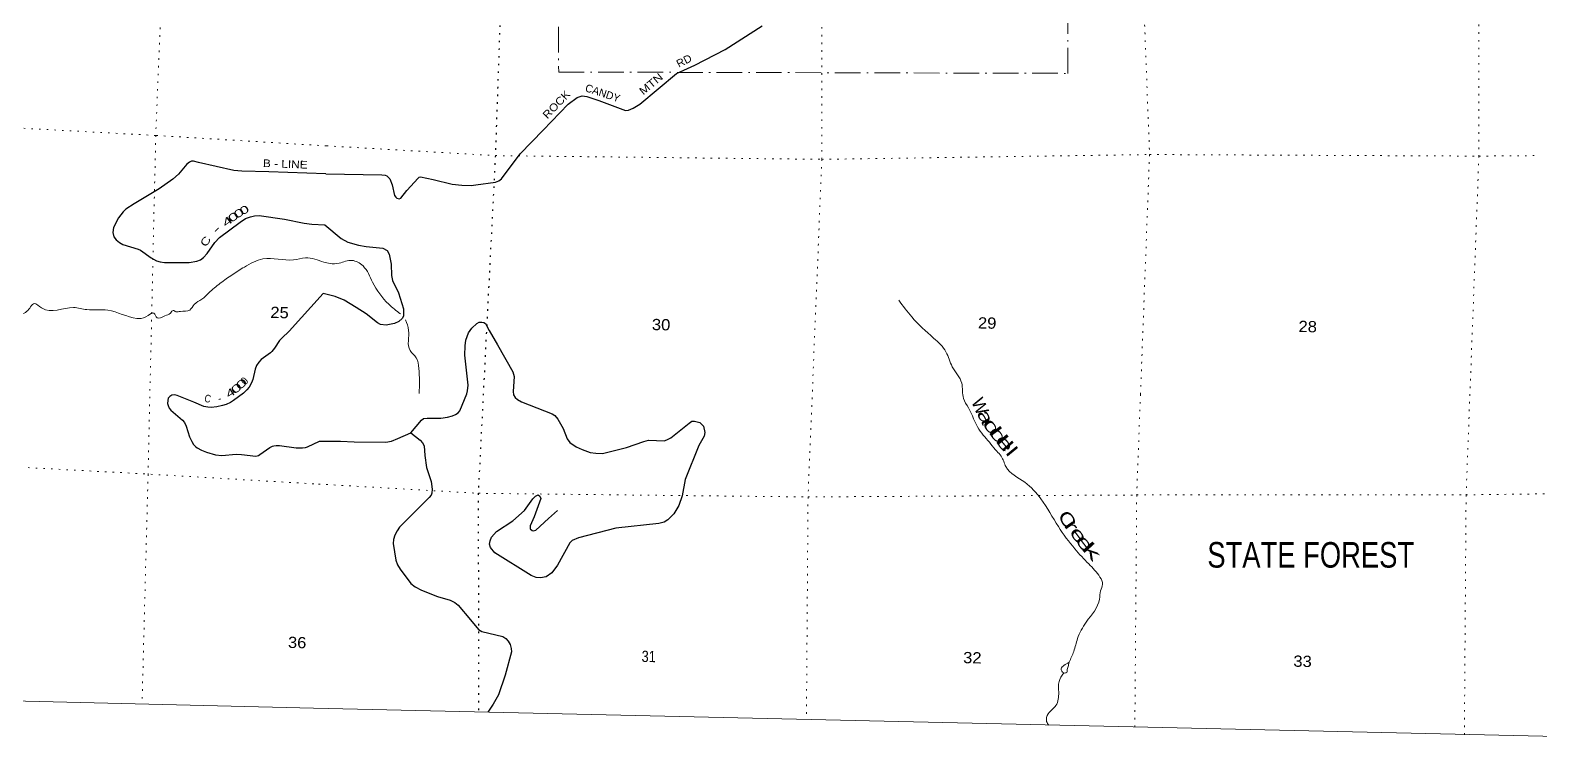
# Model space of a CAD drawing. Header units: feet. Extents: x -751810 to -497223, y -177792 to 12311.
# Drawn here: x -536999 to -513440, y -177792 to -166498 of the extents above; entities that cross this region are included whole.
import ezdxf
from ezdxf.enums import TextEntityAlignment as Align

# ---------------------------------------------------------------- set-up
doc = ezdxf.new("R2010")
doc.units = ezdxf.units.FT
doc.header["$LTSCALE"] = 80
doc.linetypes.add('DOT_DASHED', pattern=[7.7, 5, -1.2, 0.3, -1.2])
doc.linetypes.add('DOTTED', pattern=[1.5, 0.3, -1.2])
for name, color, linetype, lineweight in [('29', 7, 'Continuous', 25), ('39', 7, 'Continuous', 13), ('4', 7, 'Continuous', 13), ('44', 7, 'DOT_DASHED', 13), ('6', 7, 'DOTTED', 25), ('7', 7, 'DOTTED', 13)]:
    doc.layers.add(name, color=color, linetype=linetype, lineweight=lineweight)
doc.layers.add('30', color=7, linetype='Continuous')
doc.layers.add('41', color=7, linetype='Continuous')

msp = doc.modelspace()

# ---------------------------------------------------------------- linework, layer by layer
at = {"layer": '29'}
for points in [[(-532384.98, -168742.38), (-531511.37, -168754.3), (-531459.54, -168762.54), (-531431.28, -168773.16), (-531388.88, -168815.58), (-531350.74, -168911.8), (-531313.69, -169080.13), (-531294.66, -169101.9), (-531275.82, -169117.23), (-531240.73, -169130.68), (-531216.93, -169118.39), (-531119.84, -169001.38), (-530944.48, -168805.23), (-530927.2, -168790.82), (-530908.36, -168787.3), (-530711.57, -168830.4), (-530411.61, -168901.92), (-530265.31, -168915.72), (-530116.91, -168920.44), (-530043.27, -168913.06), (-529737.68, -168869.78), (-529686.77, -168851.31), (-529645.82, -168820.29), (-529351.21, -168428.33), (-528993.2, -168060.42), (-528601.73, -167653.24), (-528461.01, -167550.06), (-528418.61, -167531.21), (-528386.18, -167524.78), (-528310.25, -167531.21), (-528124.39, -167593.13), (-527708.19, -167748.74), (-527660.14, -167748.02), (-527589.47, -167715.03), (-527483.52, -167650.78), (-526914.61, -167174.42), (-526628.42, -167042.06), (-526153.48, -166800.57), (-525575.83, -166431.24)], [(-532384.98, -168742.38), (-533275.99, -168707.69), (-533696.91, -168699.9), (-533819.86, -168688.84), (-534372.56, -168561.06), (-534452.12, -168543.19), (-534484.26, -168543.19), (-534513.68, -168560.2), (-534556.57, -168591.41), (-534684.53, -168743.37), (-534773.49, -168824.46), (-534987.81, -168972.24), (-535377.96, -169206.15), (-535508.61, -169290.58), (-535548.78, -169330.76), (-535622.59, -169429.01), (-535701.43, -169575.87), (-535707.96, -169653.37), (-535693.39, -169724.54), (-535657.24, -169768.74), (-535605.02, -169812.94), (-535554.38, -169843.76), (-535311.77, -169917.42), (-535276.8, -169933.84), (-535112.93, -170050.16), (-535030.58, -170098.24), (-534970.32, -170114.31), (-534901.34, -170121.86), (-534520.27, -170123), (-534399.9, -170102.26), (-534343.66, -170082.16), (-534294.15, -170046.35), (-534239.22, -169985.73), (-534117.7, -169811.07), (-534042.38, -169732.58), (-533721, -169492.9), (-533636.66, -169439.25), (-533560.33, -169411.12), (-533500.08, -169395.05), (-533427.62, -169392.42), (-533027.97, -169446.5), (-532725.38, -169509.29), (-532604.27, -169523.63), (-532403.58, -169538)], [(-532403.58, -169538), (-532147.7, -169747.91), (-532042.56, -169805.29), (-531875.28, -169853.11), (-531753.88, -169874.08), (-531494.86, -169902.05), (-531430.8, -169934.4), (-531396.93, -169991.64), (-531367.68, -170151.67), (-531359.11, -170326.49), (-531343.27, -170402.21), (-531252.69, -170598.34), (-531175.89, -170848.45), (-531172.72, -170962.45), (-531191.83, -170995.92), (-531244.51, -171045.82), (-531316.1, -171077.21), (-531445.14, -171101.12), (-531532.08, -171093.53), (-531578.96, -171067.65), (-531756.5, -170925.58), (-531912.62, -170828.19), (-532099.91, -170713.81), (-532238.51, -170656.43), (-532428.58, -170606.68)], [(-532428.58, -170606.68), (-532957.4, -171193.03), (-533073.25, -171302.69), (-533109.09, -171342.67), (-533187.74, -171461.41), (-533229.1, -171511.51), (-533247.99, -171531.73), (-533394.23, -171638.55), (-533432.78, -171678.4), (-533465.61, -171732.64), (-533487.01, -171786.89), (-533526.57, -171949.79), (-533544.25, -172000.86), (-533582.41, -172067.16), (-533618.57, -172111.36), (-533672.14, -172164.01), (-533827.45, -172280.12), (-533874.65, -172309.25), (-533941.56, -172339.75), (-533997.17, -172357.47), (-534085.55, -172377.56), (-534175.93, -172387.61), (-534227.21, -172384.16), (-534288.41, -172369.53), (-534446.62, -172304.14), (-534706.18, -172198.75), (-534747.71, -172191.11), (-534790.54, -172194.73), (-534820.67, -172212.82), (-534844.77, -172240.94), (-534853.09, -172275.97), (-534854.81, -172325.33), (-534846.78, -172355.46), (-534830.71, -172395.65), (-534805.24, -172428.5), (-534621.83, -172586.51), (-534591.29, -172623), (-534563.58, -172678.93), (-534511.31, -172847.05), (-534478.22, -172917), (-534448.09, -172965.22), (-534421.98, -172993.35), (-534393.86, -173017.46), (-534328, -173054.56), (-534247.23, -173083.76), (-534108.65, -173123.94), (-534009.77, -173133.99), (-533783.26, -173117.91), (-533702.81, -173118.47), (-533475.73, -173144.45), (-533436.79, -173137), (-533414.7, -173122.94), (-533260, -173011.11), (-533219.87, -172990.34), (-533197.77, -172984.31), (-533161.62, -172978.28), (-533107.9, -172982.18), (-532848.84, -173017.31), (-532751.88, -173018.47), (-532701.67, -173010.43), (-532670.85, -172999.34), (-532482.49, -172911.77)], [(-531058.99, -172781.91), (-530890.77, -172584.64), (-530860.68, -172560.26), (-530804.74, -172551.16), (-530590.53, -172554.32), (-530484.52, -172536.82), (-530410.44, -172515.3), (-530362.65, -172496.17), (-530322.03, -172469.88), (-530294.84, -172440.38), (-530183.43, -172172.22), (-530172.26, -172127.8), (-530164.31, -172038.34), (-530217.24, -171568.42), (-530212.1, -171422.7), (-530199.89, -171335.26), (-530159.53, -171221.87), (-530109.44, -171148.63), (-530028.1, -171073.64), (-529992.25, -171056.9), (-529951.38, -171054.69), (-529920.56, -171061.69), (-529894.28, -171078.42), (-529834.51, -171183.13), (-529706.57, -171408.59), (-529468.92, -171829.14), (-529448.05, -171903.92), (-529463.46, -172139.16), (-529454.58, -172188.96), (-529428.3, -172231.99), (-529394.84, -172260.68), (-529329.48, -172300.34), (-528851.7, -172484.01), (-528809.37, -172514.11), (-528763.97, -172569.1), (-528679.67, -172716.85), (-528618.19, -172877.52), (-528575.63, -172933.54), (-528479.59, -173001.84), (-528384, -173044.87), (-528259.74, -173087.91), (-528173.71, -173102.25), (-528067.22, -173104.03), (-527695.62, -173010.5), (-527423.36, -172915.77), (-527347.61, -172898.14), (-527098.03, -172905.68), (-527041.01, -172882.3), (-527001.92, -172860.24), (-526716.68, -172629.14), (-526673, -172602.57), (-526629.98, -172597.79), (-526551.25, -172622.05), (-526524.84, -172645.61), (-526491.38, -172679.08), (-526471.43, -172775.55), (-526481.82, -172836.87), (-526566.53, -172982.19), (-526776.42, -173509.69), (-526826.67, -173764.02), (-526878.51, -173917.53), (-526952.4, -174048.3), (-527045.79, -174142.26), (-527103.14, -174175.73), (-527190.78, -174198.22), (-527857.82, -174268.71), (-528441.35, -174421.99), (-528541.72, -174465.03), (-528576.17, -174498.81), (-528770.4, -174847.49), (-528857.15, -174967.1), (-528947.39, -175031.51), (-529033.99, -175043.61), (-529100.9, -175038.82), (-529178.42, -175010.42), (-529747.53, -174654.78), (-529817.8, -174570.22), (-529832.14, -174517.62), (-529822.26, -174467.18), (-529798.68, -174412.43), (-529723, -174321.11), (-529465.94, -174153.61), (-529285.74, -173995.88), (-529155.04, -173810.47), (-529115.24, -173771.69), (-529072.58, -173750.51), (-529043.55, -173771.69), (-529030, -173806.19), (-529133.71, -174095.16), (-529196.49, -174235.51), (-529197.93, -174280.57), (-529167.81, -174307.23), (-529143.91, -174312.01), (-529107.86, -174299.41), (-528910.93, -174122.04), (-528771.92, -173993.29)], [(-532482.49, -172911.77), (-532157.07, -172913.9), (-531943.78, -172922.36), (-531448.39, -172929.28), (-531359.11, -172910.98), (-531263.53, -172872.73), (-531056.98, -172781.97)], [(-531056.98, -172781.97), (-530912.27, -172897.84), (-530878.47, -172936.44), (-530852.52, -172983.91), (-530840.41, -173137.03), (-530816.01, -173323.1), (-530742.29, -173542.9), (-530728.26, -173662.91), (-530730.65, -173725.07), (-530742.6, -173754.95), (-530774.3, -173793.75), (-531234.01, -174257.29), (-531273.1, -174312.01), (-531308.95, -174378.96), (-531330.46, -174448.29), (-531334.52, -174508.09), (-531294.61, -174769.85), (-531266.46, -174844.56), (-531225.31, -174908.52), (-531058.04, -175132.06), (-530989.07, -175187.35)], [(-530989.07, -175187.35), (-530893.15, -175239.65), (-530645.2, -175336.75), (-530446.28, -175395.05), (-530372.16, -175431.63), (-530322.02, -175471.56), (-530128.68, -175698.87), (-530004.45, -175849.68), (-529949.23, -175881.58), (-529625.23, -175963.89), (-529576.44, -175991.56), (-529538.21, -176034.59), (-529507.14, -176084.8), (-529494.02, -176149.16), (-529490.41, -176198.36), (-529585.66, -176567.43), (-529689.88, -176872.5), (-529774.78, -177018.41), (-529858.32, -177144.86)]]:
    msp.add_lwpolyline(points, dxfattribs=at)
at = {"layer": '39'}
for points in [[(-532417.03, -170119.61), (-532700.72, -170052.59), (-532888.33, -170081.82), (-533366.11, -170069.12), (-533656.73, -170194.24), (-533846.77, -170313.98), (-534033.17, -170447.91), (-534211.97, -170598.14), (-534319.05, -170695.93), (-534437.8, -170779.32), (-534510.43, -170865.95), (-534653.61, -170886.3), (-534724.09, -170892.48), (-534767.71, -170871.19), (-534811, -170912.31), (-534898.56, -170956.27), (-535017.92, -170987.32), (-535068.23, -170915.53), (-535192.3, -170972.62), (-535337.59, -170996.93), (-535790.16, -170868.16), (-536115.37, -170859.52), (-536323.39, -170825.81), (-536821.79, -170832.69), (-536934.49, -170765.28), (-537054.37, -170890.91), (-537236.07, -170924.32), (-537744.93, -170947.03), (-537923.2, -171002.67), (-538026.24, -170949.61), (-538292.2, -170978.77), (-538512.2, -171017.2), (-538595.57, -171129.72), (-538777.47, -171245.65), (-538925.45, -171370.53), (-539012.25, -171460.81), (-539124.75, -171610.79), (-539269.62, -171844.45), (-539407.57, -171969.6), (-539563.53, -172092.26), (-539623.02, -172287.93), (-539732.45, -172623.17), (-540034.54, -172951.27), (-540199.85, -173272.95), (-540235.98, -173511.38), (-540180.65, -173743.79), (-540212.52, -174045.52), (-540236.14, -174252.2), (-540252.32, -174481.23), (-540255.22, -174664.32), (-540166.27, -174793.49), (-540112.73, -175044.5), (-540103.5, -175074.93), (-540222.09, -175152.29), (-540406.92, -175227.89), (-540619.96, -175381.23), (-540734.19, -175521.1), (-540826.42, -175589.1), (-540845.64, -175781.82), (-541032.43, -176155.25), (-541221.65, -176319.3), (-541468.94, -176326.81), (-541631.32, -176388.92), (-541749.8, -176462.25), (-542029.59, -176482.99), (-542310.09, -176529.88), (-542523.19, -176610.77), (-542597.12, -176745.67), (-542659.02, -176843.2)], [(-532417.03, -170119.61), (-532320.38, -170139.74), (-532177.57, -170132.46), (-531979.85, -170092.02), (-531804.74, -170178), (-531655.06, -170430.6), (-531404.7, -170773.76), (-531220.41, -170927.19)], [(-523444.42, -170711.64), (-523240.67, -170973.35), (-522899.65, -171304.19), (-522707.02, -171519.37), (-522609.16, -171750.83), (-522461.52, -172005.4), (-522434.16, -172245.55), (-522356.71, -172392.04), (-522192.6, -172727.48), (-522006.32, -172958.64), (-521916.09, -173069.13), (-521845.31, -173147.03), (-521772.19, -173309.54), (-521477.69, -173554.9), (-521225.65, -173813.53), (-520952.96, -174245.72), (-520694.69, -174595.08), (-520480.29, -174826.8), (-520303.57, -175033.61), (-520263.63, -175147.15), (-520293.76, -175247.24), (-520310.43, -175377.8), (-520518.51, -175736.18), (-520654.24, -175993.28), (-520712.49, -176193.5), (-520786.2, -176363.21)], [(-531142.66, -171017.82), (-531093.37, -171182.55), (-531071.51, -171497.09), (-530975.33, -171611.72), (-530932.43, -171777.67), (-530928.16, -172168.39)], [(-520786.2, -176363.21), (-520865.57, -176414.01), (-520910.77, -176463.47), (-520867.86, -176528.74), (-520823.51, -176521.55), (-520812.23, -176459.35), (-520801.58, -176429.36), (-520790.33, -176369.17)], [(-520869.48, -176529.7), (-520942.94, -176666.21), (-520948.24, -176831.22), (-520992.54, -177037.75), (-521111.65, -177166.31), (-521136.19, -177288.65), (-521101.2, -177347.73)]]:
    msp.add_spline(points, degree=3, dxfattribs=at)
at = {"layer": '4'}
msp.add_lwpolyline([(-745759.2, 12310.88), (-714696.48, 11306.43), (-683632.43, 10344.71), (-652567.08, 9425.72), (-621500.49, 8549.46), (-590432.73, 7715.93), (-559363.85, 6925.15), (-528293.92, 6177.09), (-497222.97, 5471.78), (-501256.99, -177792.42), (-532580.02, -177081.38), (-563902.02, -176327.26), (-595222.97, -175530.05), (-626542.79, -174689.77), (-657861.41, -173806.4), (-689178.81, -172879.95), (-720494.9, -171910.43), (-751809.61, -170897.82)], close=True, dxfattribs=at)
msp.add_lwpolyline([(-745759.2, 12310.88), (-714696.48, 11306.43), (-683632.43, 10344.71), (-652567.08, 9425.72), (-621500.49, 8549.46), (-590432.73, 7715.93), (-559363.85, 6925.15), (-528293.92, 6177.09), (-497222.97, 5471.78), (-501256.99, -177792.42), (-532580.02, -177081.38), (-563902.02, -176327.26), (-595222.97, -175530.05), (-626542.79, -174689.77), (-657861.41, -173806.4), (-689178.81, -172879.95), (-720494.9, -171910.43), (-751809.61, -170897.82)], close=True, dxfattribs=at)
at = {"layer": '44'}
msp.add_lwpolyline([(-532249.77, -162961.29), (-532195.39, -162966.14), (-532218.46, -164291.53), (-530974.03, -164386.89), (-531006.97, -165739.84), (-528755.67, -165829.72), (-528751.75, -167150.73), (-520804.5, -167171.44), (-520812.42, -165834.76), (-518259.67, -165794.57), (-518266.35, -164492.83), (-514393.04, -164525.62), (-514393.82, -165817.87), (-513097.8, -165823.77), (-513135.8, -169740.45), (-508018.78, -169704.3), (-507974.29, -168407.65), (-504124.6, -168366.99), (-504157.37, -173629.9), (-502811.52, -173703.52), (-502832.18, -175065.34), (-501198.49, -175134.86)], dxfattribs=at)
at = {"layer": '6'}
msp.add_lwpolyline([(-529568.81, -159084), (-529559.17, -163183.94), (-529740.08, -168455.91), (-530007.42, -173725.81), (-530001.4, -177141.54)], dxfattribs=at)
at = {"layer": '7'}
for p, q in [((-514390.17, -168463.11), (-513478.27, -168455.59)), ((-532498.19, -173582.8), (-530007.42, -173725.81))]:
    msp.add_line(p, q, dxfattribs=at)
for points in [[(-513744.15, -146519.31), (-513937.79, -152531.83), (-514076.94, -157801.05), (-514348.79, -160531.98), (-514399.34, -163170.91), (-514390.17, -168463.11), (-514590.06, -173750.6), (-514616.92, -177494.41)], [(-524042.41, -157190.12), (-524001.27, -157715.8), (-524645.87, -163209.71), (-524644.63, -168513.82), (-524859.84, -173782.84), (-524885.42, -177260.05)], [(-534816.85, -159347.19), (-534819.02, -162740.21), (-535040.08, -168140.66), (-535159.63, -173427.06), (-535253.37, -177018.7)], [(-519629.12, -165816.81), (-519530.38, -168438.72), (-519671.71, -172181.87), (-519730.67, -173752.4), (-519759.94, -177377.6)], [(-532374.71, -168303.4), (-535040.08, -168140.66), (-540390.01, -167849.49), (-545548.77, -167696.24), (-550749.99, -167402.99), (-555950.25, -167298.96), (-561922.47, -166540.38), (-563659.03, -166515.09)], [(-532374.71, -168303.4), (-529740.08, -168455.91), (-524644.63, -168513.82), (-519530.38, -168438.72), (-514390.17, -168463.11)], [(-563790.19, -171815.84), (-562030.58, -171849.23), (-556582.21, -172215.48), (-551214.09, -172577.58), (-545841.1, -172907.61), (-540507.61, -173137.96), (-535233.83, -173422.3), (-532498.19, -173582.8)], [(-530001.49, -173726.42), (-524859.84, -173782.84), (-519730.67, -173752.4), (-514590.06, -173750.6), (-509488.17, -173681.64), (-506863.81, -173587.24), (-504157.37, -173629.9), (-501168.8, -173785.95)]]:
    msp.add_lwpolyline(points, dxfattribs=at)

# ---------------------------------------------------------------- texts
at = {"layer": '30'}
for s, rotation, width, p in [('RD', 26.952, 1.05, (-526876.3, -167084.34)), ('MTN', 39.94, 1.2, (-527432.54, -167515.95)), ('ROCK', 46.127, 1.15, (-528927.92, -167891.37)), ('B - LINE', 357.77, 1.15, (-533368.8, -168632.55))]:
    msp.add_text(s, height=120, rotation=rotation, dxfattribs=dict(at, width=width)).set_placement(p)
msp.add_text('CANDY', height=120, rotation=341.574, dxfattribs=at).set_placement((-528349.48, -167447.47))
for s, rotation, width, p in [('0', 36.715, 1.85, (-533797.02, -169462.27)), ('0', 34.461, 1.8, (-533710.22, -169403.77)), ('0', 29.23, 1.6, (-533628.55, -169356.53)), ('-', 46.181, 2.1, (-534053.45, -169643.02)), ('4', 36.715, 1.75, (-533887.53, -169529.77)), ('C', 55.172, 1.35, (-534214.47, -169827.6)), ('0', 38.782, 1.95, (-533667.2, -172066.16)), ('C', 348.544, 0.85, (-534240.83, -172306.25)), ('4', 31.505, 1.55, (-533844.88, -172208.48)), ('0', 37.782, 1.9, (-533747.07, -172136.69))]:
    msp.add_text(s, height=120, rotation=rotation, dxfattribs=dict(at, width=width)).set_placement(p, align=Align.CENTER)
for s, rotation, p in [('0', 46.504, (-533613.58, -172013.57)), ('-', 12.345, (-534029.25, -172302.42))]:
    msp.add_text(s, height=120, rotation=rotation, dxfattribs=at).set_placement(p, align=Align.CENTER)
at = {"layer": '41'}
msp.add_text('W', height=200, rotation=294.347, dxfattribs=at).set_placement((-522318.41, -172293.12))
for s, rotation, width, p in [('a', 296.799, 1.5, (-522231.03, -172475.66)), ('d', 306.267, 1.9, (-522150.48, -172634.98)), ('d', 309.25, 2, (-522057.56, -172770.71)), ('e', 309.255, 1.8, (-521951.45, -172904.66)), ('l', 311.34, 1.65, (-521853.65, -173021.48)), ('l', 309.365, 1.6, (-521787.44, -173099.7)), ('C', 302.129, 1.4, (-520970.05, -174072.41)), ('r', 305.088, 1.85, (-520876.93, -174223.4)), ('e', 306.772, 1.7, (-520791.51, -174334.26)), ('e', 307.887, 1.75, (-520699.88, -174462.62)), ('k', 312.362, 2.15, (-520604.47, -174590.96))]:
    msp.add_text(s, height=200, rotation=rotation, dxfattribs=dict(at, width=width)).set_placement(p)
at = {"layer": '44', "width": 0.8}
msp.add_text('STATE FOREST', height=399.3, dxfattribs=at).set_placement((-517014.84, -174886.6), align=Align.CENTER)
at = {"layer": '7'}
for s, height, rotation, width, p in [('25', 175, 358.477, 1.1, (-533252.88, -170987.96)), ('30', 175.8, 358.766, 1.1, (-527298.37, -171178.29)), ('29', 175.8, 358.764, 1.1, (-522209.68, -171152.92)), ('28', 175.8, 358.762, 1.1, (-517207.41, -171207.99)), ('36', 175, 358.477, 1.1, (-532978.02, -176138.79)), ('31', 175.8, 358.766, 0.85, (-527459.49, -176358)), ('32', 175.8, 358.764, 1.1, (-522441.4, -176377.21)), ('33', 175.8, 358.762, 1.1, (-517287.55, -176432.88))]:
    msp.add_text(s, height=height, rotation=rotation, dxfattribs=dict(at, width=width)).set_placement(p)

doc.saveas('drawing.dxf')
